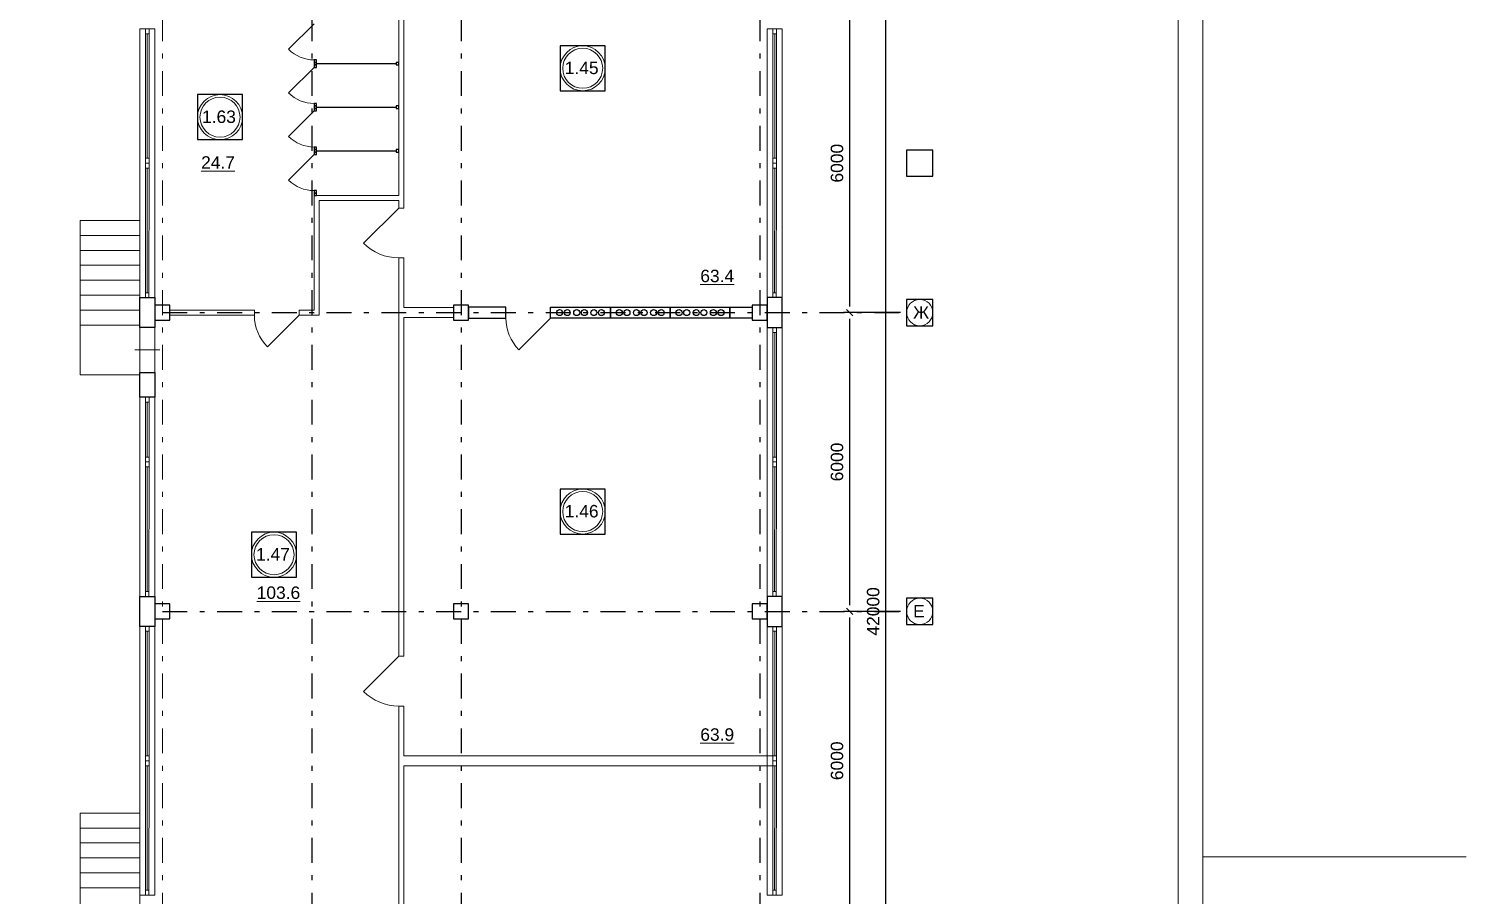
# Model space of a CAD drawing. Header units: metres. Extents: x -5 to 574, y -5 to 79.
# Drawn here: x 348.15 to 377.02, y 28.93 to 46.33 of the extents above; entities that cross this region are included whole.
import ezdxf
from ezdxf.enums import TextEntityAlignment as Align

# ---------------------------------------------------------------- set-up
doc = ezdxf.new("R2010")
doc.units = ezdxf.units.M
doc.header["$MEASUREMENT"] = 0
doc.linetypes.add('( Dashdot )', pattern=[1.001, 0.5, -0.25, 0.001, -0.25])
doc.layers.get('DEFPOINTS').update_dxf_attribs({"lineweight": 0})
doc.layers.add('Level 50', color=7, linetype='Continuous', lineweight=0)
doc.layers.add('YOLO_TABLE', color=1, linetype='Continuous')
doc.styles.add('Standard_0', font='arial.ttf')
doc.styles.add('Style-Arial', font='arial.ttf')
doc.dimstyles.get("Standard").update_dxf_attribs({"dimtxt": 0.00018, "dimasz": 0.00018, "dimexe": 0.0002, "dimexo": 0.0625, "dimgap": 9e-05, "dimtad": 0, "dimtih": 1, "dimtoh": 1, "dimdec": 4, "dimlfac": 1000, "dimzin": 0, "dimdsep": 46, "dimtxsty": 'Standard_0', "dimcen": 9e-05, "dimadec": 0, "dimazin": 0, "dimtfac": 1, "dimtdec": 4, "dimtofl": 0, "dimtmove": 0, "dimatfit": 0, "dimfxl": 0.01, "dimfxlon": 1, "dimtolj": 1, "dimtzin": 0, "dimarcsym": 0})

# ---------------------------------------------------------------- blocks, each defined once
blk = doc.blocks.new('*U29')
at = {"color": 7, "linetype": 'Continuous', "lineweight": 0}
blk.add_line((47.337, 0), (42.05, 0), dxfattribs=at)
at = {"color": 7, "linetype": 'Continuous', "lineweight": 0, "flags": 128}
blk.add_lwpolyline([(42.05, 29.7), (42.05, -29.7), (-42.05, -29.7), (-42.05, 29.7), (42.05, 29.7)], close=True, dxfattribs=at)
at = {"layer": 'Level 50', "color": 7, "linetype": 'Continuous', "lineweight": 13}
blk.add_line((41.55, 29.2), (41.55, -29.2), dxfattribs=at)
blk = doc.blocks.new('_Oblique-1')
at = {"color": 0, "linetype": 'ByBlock', "lineweight": -2}
blk.add_line((0.5, 0.5), (-0.5, -0.5), dxfattribs=at)
blk = doc.blocks.new('*D258')
at = {"color": 0, "linetype": 'Continuous', "lineweight": -2, "transparency": 16777216}
for p, q in [((365.661, 55.629), (365.243, 55.629)), ((365.368, 13.754), (365.368, 55.504)), ((365.661, 13.629), (365.243, 13.629))]:
    blk.add_line(p, q, dxfattribs=at)
at = {"layer": 'DEFPOINTS', "color": 0, "linetype": 'Continuous', "lineweight": 0, "transparency": 16777216}
for p in [(365.368, 55.629), (365.786, 55.629), (365.786, 13.629)]:
    blk.add_point(p, dxfattribs=at)
at = {"color": 0, "linetype": 'Continuous', "lineweight": -2, "transparency": 16777216, "xscale": 0.125, "yscale": 0.125, "zscale": 0.125}
for p, rotation in [((365.368, 55.629), 90), ((365.368, 13.629), 270)]:
    blk.add_blockref('_Oblique-1', p, dxfattribs=dict(at, rotation=rotation))
at = {"color": 0, "linetype": 'Continuous', "lineweight": 0, "transparency": 16777216, "insert": (365.115, 34.629), "char_height": 0.25, "attachment_point": 5, "rotation": 90, "style": 'Style-Arial'}
blk.add_mtext('\\A1;42000', dxfattribs=at)
blk = doc.blocks.new('*D612')
at = {"color": 0, "linetype": 'Continuous', "lineweight": -2, "transparency": 16777216}
for p, q in [((365.661, 46.629), (364.515, 46.629)), ((364.64, 46.504), (364.64, 40.754)), ((365.661, 40.629), (364.515, 40.629))]:
    blk.add_line(p, q, dxfattribs=at)
at = {"layer": 'DEFPOINTS', "color": 0, "linetype": 'Continuous', "lineweight": 0, "transparency": 16777216}
for p in [(365.786, 46.629), (364.64, 40.629), (365.786, 40.629)]:
    blk.add_point(p, dxfattribs=at)
at = {"color": 0, "linetype": 'Continuous', "lineweight": -2, "transparency": 16777216, "xscale": 0.125, "yscale": 0.125, "zscale": 0.125}
for p, rotation in [((364.64, 46.629), 90), ((364.64, 40.629), 270)]:
    blk.add_blockref('_Oblique-1', p, dxfattribs=dict(at, rotation=rotation))
at = {"color": 0, "linetype": 'Continuous', "lineweight": 0, "transparency": 16777216, "insert": (364.388, 43.629), "char_height": 0.25, "attachment_point": 5, "rotation": 90, "style": 'Style-Arial'}
blk.add_mtext('\\A1;6000', dxfattribs=at)
blk = doc.blocks.new('*D613')
at = {"color": 0, "linetype": 'Continuous', "lineweight": -2, "transparency": 16777216}
for p, q in [((365.661, 40.629), (364.515, 40.629)), ((364.64, 40.504), (364.64, 34.754)), ((365.661, 34.629), (364.515, 34.629))]:
    blk.add_line(p, q, dxfattribs=at)
at = {"layer": 'DEFPOINTS', "color": 0, "linetype": 'Continuous', "lineweight": 0, "transparency": 16777216}
for p in [(365.786, 40.629), (364.64, 34.629), (365.786, 34.629)]:
    blk.add_point(p, dxfattribs=at)
at = {"color": 0, "linetype": 'Continuous', "lineweight": -2, "transparency": 16777216, "xscale": 0.125, "yscale": 0.125, "zscale": 0.125}
for p, rotation in [((364.64, 40.629), 90), ((364.64, 34.629), 270)]:
    blk.add_blockref('_Oblique-1', p, dxfattribs=dict(at, rotation=rotation))
at = {"color": 0, "linetype": 'Continuous', "lineweight": 0, "transparency": 16777216, "insert": (364.388, 37.629), "char_height": 0.25, "attachment_point": 5, "rotation": 90, "style": 'Style-Arial'}
blk.add_mtext('\\A1;6000', dxfattribs=at)
blk = doc.blocks.new('*D614')
at = {"color": 0, "linetype": 'Continuous', "lineweight": -2, "transparency": 16777216}
for p, q in [((365.661, 34.629), (364.515, 34.629)), ((364.64, 34.504), (364.64, 28.754)), ((365.661, 28.629), (364.515, 28.629))]:
    blk.add_line(p, q, dxfattribs=at)
at = {"layer": 'DEFPOINTS', "color": 0, "linetype": 'Continuous', "lineweight": 0, "transparency": 16777216}
for p in [(365.786, 34.629), (364.64, 28.629), (365.786, 28.629)]:
    blk.add_point(p, dxfattribs=at)
at = {"color": 0, "linetype": 'Continuous', "lineweight": -2, "transparency": 16777216, "xscale": 0.125, "yscale": 0.125, "zscale": 0.125}
for p, rotation in [((364.64, 34.629), 90), ((364.64, 28.629), 270)]:
    blk.add_blockref('_Oblique-1', p, dxfattribs=dict(at, rotation=rotation))
at = {"color": 0, "linetype": 'Continuous', "lineweight": 0, "transparency": 16777216, "insert": (364.388, 31.629), "char_height": 0.25, "attachment_point": 5, "rotation": 90, "style": 'Style-Arial'}
blk.add_mtext('\\A1;6000', dxfattribs=at)

msp = doc.modelspace()

# ---------------------------------------------------------------- linework, layer by layer
at = {"color": 1, "linetype": '( Dashdot )', "lineweight": 0}
msp.add_line((350.83747176, 57.57893372), (350.83747176, 9.05551876), dxfattribs=at)
at = {"color": 1, "linetype": '( Dashdot )'}
for p, q in [((353.83747176, 57.57893372), (353.83747176, 9.05551876)), ((356.83747176, 57.57893372), (356.83747176, 9.05551876)), ((362.83747176, 57.57893372), (362.83747176, 9.05551876)), ((350.83747176, 40.62893372), (365.78588385, 40.62893372)), ((350.83747176, 34.62893372), (365.78588385, 34.62893372))]:
    msp.add_line(p, q, dxfattribs=at)
at = {"color": 7, "linetype": 'Continuous', "lineweight": 13}
for p, q in [((355.68588385, 49.57893372), (355.68588385, 42.72893372)), ((355.58588385, 46.57893372), (355.58588385, 42.97893372)), ((353.88588385, 40.67893372), (353.88588385, 42.97893372)), ((353.88588385, 42.97893372), (355.58588385, 42.97893372)), ((353.98588385, 40.57893372), (353.98588385, 42.87893372)), ((353.98588385, 42.87893372), (355.58588385, 42.87893372)), ((355.58588385, 42.72893372), (354.87877707, 42.02182694)), ((355.58588385, 42.87893372), (355.58588385, 42.72893372)), ((355.68588385, 42.72893372), (355.58588385, 42.72893372)), ((350.38588385, 42.47893372), (349.18588385, 42.47893372)), ((349.18588385, 42.47893372), (349.18588385, 39.37893372)), ((350.38588385, 42.47893372), (350.38588385, 40.37893372)), ((355.68588385, 41.72893372), (355.58588385, 41.72893372)), ((355.58588385, 41.72893372), (355.58588385, 33.72893372)), ((355.68588385, 41.72893372), (355.68588385, 40.72893372)), ((350.98588385, 40.67893372), (352.68588385, 40.67893372)), ((350.98588385, 40.57893372), (352.68588385, 40.57893372)), ((352.68588385, 40.57893372), (352.68588385, 40.67893372)), ((353.58588385, 40.57893372), (352.94948775, 39.94253762)), ((353.58588385, 40.57893372), (353.58588385, 40.67893372)), ((353.58588385, 40.67893372), (353.88588385, 40.67893372)), ((353.58588385, 40.57893372), (353.98588385, 40.57893372)), ((355.68588385, 40.52893372), (355.68588385, 33.72893372)), ((358.63588385, 40.51893372), (357.99948775, 39.88253762)), ((350.38588385, 40.37893372), (349.18588385, 40.37893372)), ((350.38588385, 39.37893372), (349.18588385, 39.37893372)), ((355.58588385, 33.72893372), (354.87877707, 33.02182694)), ((355.68588385, 33.72893372), (355.58588385, 33.72893372)), ((355.68588385, 32.72893372), (355.58588385, 32.72893372)), ((355.58588385, 32.72893372), (355.58588385, 24.72893372)), ((355.68588385, 32.72893372), (355.68588385, 31.72893372)), ((355.68588385, 31.72893372), (363.10088385, 31.72893372)), ((355.68588385, 31.52893372), (355.68588385, 24.72893372)), ((355.68588385, 31.52893372), (363.10088385, 31.52893372)), ((349.18588385, 30.57893372), (349.18588385, 26.07893372)), ((350.38588385, 30.57893372), (349.18588385, 30.57893372)), ((350.38588385, 30.57893372), (350.38588385, 28.47893372))]:
    msp.add_line(p, q, dxfattribs=at)
at = {"color": 7, "linetype": 'Continuous', "lineweight": 0, "extrusion": (0, 0, -1)}
for p, q in [((350.53588385, 46.22893372), (350.53588385, 43.72893372)), ((363.13588385, 46.22893372), (363.13588385, 43.72893372)), ((350.53588385, 43.52893372), (350.53368934, 41.02896444)), ((363.13588385, 43.52893372), (363.13368934, 41.02896444)), ((363.13588385, 40.22893372), (363.13588385, 37.72893372)), ((350.53588385, 37.52893372), (350.53368934, 35.02896444)), ((363.13588385, 37.52893372), (363.13368934, 35.02896444)), ((350.53588385, 34.22893372), (350.53588385, 31.72893372)), ((363.13588385, 34.22893372), (363.13588385, 31.72893372)), ((350.53588385, 31.52893372), (350.53368934, 29.02896444)), ((363.13588385, 31.52893372), (363.13368934, 29.02896444))]:
    msp.add_line(p, q, dxfattribs=at)
at = {"color": 252, "linetype": 'Continuous', "lineweight": 13}
for p, q in [((353.37323143, 45.9162813), (353.88588385, 46.42893372)), ((353.37323143, 45.0412813), (353.88588385, 45.55393372)), ((353.37323143, 44.1662813), (353.88588385, 44.67893372)), ((353.37323143, 43.2912813), (353.88588385, 43.80393372))]:
    msp.add_line(p, q, dxfattribs=at)
at = {"color": 252, "linetype": 'Continuous', "lineweight": 30}
for p, q in [((353.93588385, 45.62893372), (355.53588385, 45.62893372)), ((353.93588385, 44.75393372), (355.53588385, 44.75393372)), ((353.93588385, 43.87893372), (355.53588385, 43.87893372))]:
    msp.add_line(p, q, dxfattribs=at)
at = {"color": 7, "linetype": 'Continuous', "lineweight": 0}
for p, q in [((350.38588385, 42.17893372), (349.18588385, 42.17893372)), ((350.38588385, 41.87893372), (349.18588385, 41.87893372)), ((350.38588385, 41.57893372), (349.18588385, 41.57893372)), ((350.38588385, 41.27893372), (349.18588385, 41.27893372)), ((350.38588385, 40.97893372), (349.18588385, 40.97893372)), ((350.38588385, 40.67893372), (349.18588385, 40.67893372)), ((350.28588385, 39.87893372), (350.78588385, 39.87893372)), ((350.53588385, 38.82893372), (350.53588385, 37.72893372)), ((350.38588385, 30.27893372), (349.18588385, 30.27893372)), ((350.38588385, 29.97893372), (349.18588385, 29.97893372)), ((350.38588385, 29.67893372), (349.18588385, 29.67893372)), ((350.38588385, 29.37893372), (349.18588385, 29.37893372)), ((350.38588385, 29.07893372), (349.18588385, 29.07893372))]:
    msp.add_line(p, q, dxfattribs=at)
at = {"color": 7, "linetype": 'Continuous', "lineweight": 0, "flags": 128}
for points in [[(350.68588385, 40.92893372), (350.68588385, 46.32893372), (350.38588385, 46.32893372), (350.38588385, 40.92893372), (350.68588385, 40.92893372)], [(363.28588385, 40.92893372), (363.28588385, 46.32893372), (362.98588385, 46.32893372), (362.98588385, 40.92893372), (363.28588385, 40.92893372)], [(350.38588385, 40.32893372), (350.68588385, 40.32893372), (350.68588385, 39.42893372), (350.38588385, 39.42893372), (350.38588385, 40.32893372)], [(363.28588385, 34.92893372), (363.28588385, 40.32893372), (362.98588385, 40.32893372), (362.98588385, 34.92893372), (363.28588385, 34.92893372)], [(350.68588385, 34.92893372), (350.68588385, 38.92893372), (350.38588385, 38.92893372), (350.38588385, 34.92893372), (350.68588385, 34.92893372)], [(350.57088385, 37.72893372), (350.57088385, 38.82893372), (350.50088385, 38.82893372), (350.50088385, 37.72893372), (350.57088385, 37.72893372)], [(350.68588385, 28.92893372), (350.68588385, 34.32893372), (350.38588385, 34.32893372), (350.38588385, 28.92893372), (350.68588385, 28.92893372)], [(363.28588385, 28.92893372), (363.28588385, 34.32893372), (362.98588385, 34.32893372), (362.98588385, 28.92893372), (363.28588385, 28.92893372)]]:
    msp.add_lwpolyline(points, close=True, dxfattribs=at)
at = {"color": 7, "linetype": 'Continuous', "lineweight": 13, "extrusion": (0, 0, -1), "flags": 128}
for points in [[(-350.57088385, 46.22893372), (-350.57088385, 46.32893372), (-350.50088385, 46.32893372), (-350.50088385, 46.22893372), (-350.57088385, 46.22893372)], [(-363.17088385, 46.22893372), (-363.17088385, 46.32893372), (-363.10088385, 46.32893372), (-363.10088385, 46.22893372), (-363.17088385, 46.22893372)], [(-350.57088385, 43.62893372), (-350.57088385, 43.72893372), (-350.50088385, 43.72893372), (-350.50088385, 43.62893372), (-350.57088385, 43.62893372)], [(-350.57088385, 43.52893372), (-350.57088385, 43.62893372), (-350.50088385, 43.62893372), (-350.50088385, 43.52893372), (-350.57088385, 43.52893372)], [(-363.17088385, 43.62893372), (-363.17088385, 43.72893372), (-363.10088385, 43.72893372), (-363.10088385, 43.62893372), (-363.17088385, 43.62893372)], [(-363.17088385, 43.52893372), (-363.17088385, 43.62893372), (-363.10088385, 43.62893372), (-363.10088385, 43.52893372), (-363.17088385, 43.52893372)], [(-350.56868931, 40.92893372), (-350.56868931, 41.02893372), (-350.49868931, 41.02893372), (-350.49868931, 40.92893372), (-350.56868931, 40.92893372)], [(-363.16868931, 40.92893372), (-363.16868931, 41.02893372), (-363.09868931, 41.02893372), (-363.09868931, 40.92893372), (-363.16868931, 40.92893372)], [(-363.17088385, 40.22893372), (-363.17088385, 40.32893372), (-363.10088385, 40.32893372), (-363.10088385, 40.22893372), (-363.17088385, 40.22893372)], [(-350.57088385, 37.52893372), (-350.57088385, 37.62893372), (-350.50088385, 37.62893372), (-350.50088385, 37.52893372), (-350.57088385, 37.52893372)], [(-363.17088385, 37.62893372), (-363.17088385, 37.72893372), (-363.10088385, 37.72893372), (-363.10088385, 37.62893372), (-363.17088385, 37.62893372)], [(-363.17088385, 37.52893372), (-363.17088385, 37.62893372), (-363.10088385, 37.62893372), (-363.10088385, 37.52893372), (-363.17088385, 37.52893372)], [(-350.56868931, 34.92893372), (-350.56868931, 35.02893372), (-350.49868931, 35.02893372), (-350.49868931, 34.92893372), (-350.56868931, 34.92893372)], [(-363.16868931, 34.92893372), (-363.16868931, 35.02893372), (-363.09868931, 35.02893372), (-363.09868931, 34.92893372), (-363.16868931, 34.92893372)], [(-350.57088385, 34.22893372), (-350.57088385, 34.32893372), (-350.50088385, 34.32893372), (-350.50088385, 34.22893372), (-350.57088385, 34.22893372)], [(-363.17088385, 34.22893372), (-363.17088385, 34.32893372), (-363.10088385, 34.32893372), (-363.10088385, 34.22893372), (-363.17088385, 34.22893372)], [(-350.57088385, 31.62893372), (-350.57088385, 31.72893372), (-350.50088385, 31.72893372), (-350.50088385, 31.62893372), (-350.57088385, 31.62893372)], [(-350.57088385, 31.52893372), (-350.57088385, 31.62893372), (-350.50088385, 31.62893372), (-350.50088385, 31.52893372), (-350.57088385, 31.52893372)], [(-363.17088385, 31.62893372), (-363.17088385, 31.72893372), (-363.10088385, 31.72893372), (-363.10088385, 31.62893372), (-363.17088385, 31.62893372)], [(-363.17088385, 31.52893372), (-363.17088385, 31.62893372), (-363.10088385, 31.62893372), (-363.10088385, 31.52893372), (-363.17088385, 31.52893372)], [(-350.56868931, 28.92893372), (-350.56868931, 29.02893372), (-350.49868931, 29.02893372), (-350.49868931, 28.92893372), (-350.56868931, 28.92893372)], [(-363.16868931, 28.92893372), (-363.16868931, 29.02893372), (-363.09868931, 29.02893372), (-363.09868931, 28.92893372), (-363.16868931, 28.92893372)]]:
    msp.add_lwpolyline(points, close=True, dxfattribs=at)
at = {"color": 7, "linetype": 'Continuous', "lineweight": 0, "extrusion": (0, 0, -1), "flags": 128}
for points in [[(-350.57088385, 43.72893372), (-350.57088385, 46.22893372), (-350.50088385, 46.22893372), (-350.50088385, 43.72893372), (-350.57088385, 43.72893372)], [(-363.17088385, 43.72893372), (-363.17088385, 46.22893372), (-363.10088385, 46.22893372), (-363.10088385, 43.72893372), (-363.17088385, 43.72893372)], [(-350.56868931, 41.02893372), (-350.57088385, 43.52893372), (-350.5008839, 43.52899517), (-350.49868937, 41.02899517), (-350.56868931, 41.02893372)], [(-363.16868931, 41.02893372), (-363.17088385, 43.52893372), (-363.1008839, 43.52899517), (-363.09868937, 41.02899517), (-363.16868931, 41.02893372)], [(-363.17088385, 37.72893372), (-363.17088385, 40.22893372), (-363.10088385, 40.22893372), (-363.10088385, 37.72893372), (-363.17088385, 37.72893372)], [(-350.56868931, 35.02893372), (-350.57088385, 37.52893372), (-350.5008839, 37.52899517), (-350.49868937, 35.02899517), (-350.56868931, 35.02893372)], [(-363.16868931, 35.02893372), (-363.17088385, 37.52893372), (-363.1008839, 37.52899517), (-363.09868937, 35.02899517), (-363.16868931, 35.02893372)], [(-350.57088385, 31.72893372), (-350.57088385, 34.22893372), (-350.50088385, 34.22893372), (-350.50088385, 31.72893372), (-350.57088385, 31.72893372)], [(-363.17088385, 31.72893372), (-363.17088385, 34.22893372), (-363.10088385, 34.22893372), (-363.10088385, 31.72893372), (-363.17088385, 31.72893372)], [(-350.56868931, 29.02893372), (-350.57088385, 31.52893372), (-350.5008839, 31.52899517), (-350.49868937, 29.02899517), (-350.56868931, 29.02893372)], [(-363.16868931, 29.02893372), (-363.17088385, 31.52893372), (-363.1008839, 31.52899517), (-363.09868937, 29.02899517), (-363.16868931, 29.02893372)]]:
    msp.add_lwpolyline(points, close=True, dxfattribs=at)
at = {"color": 252, "linetype": 'Continuous', "lineweight": 30, "flags": 128}
for points in [[(353.93588385, 45.65393372), (353.93588385, 45.70393372), (353.88588385, 45.70393372), (353.88588385, 45.65393372), (353.93588385, 45.65393372)], [(353.93588385, 45.60393372), (353.93588385, 45.65393372), (353.88588385, 45.65393372), (353.88588385, 45.60393372), (353.93588385, 45.60393372)], [(355.58588385, 45.60393372), (355.58588385, 45.65393372), (355.53588385, 45.65393372), (355.53588385, 45.60393372), (355.58588385, 45.60393372)], [(353.93588385, 45.55393372), (353.93588385, 45.60393372), (353.88588385, 45.60393372), (353.88588385, 45.55393372), (353.93588385, 45.55393372)], [(353.93588385, 44.77893372), (353.93588385, 44.82893372), (353.88588385, 44.82893372), (353.88588385, 44.77893372), (353.93588385, 44.77893372)], [(353.93588385, 44.72893372), (353.93588385, 44.77893372), (353.88588385, 44.77893372), (353.88588385, 44.72893372), (353.93588385, 44.72893372)], [(355.58588385, 44.72893372), (355.58588385, 44.77893372), (355.53588385, 44.77893372), (355.53588385, 44.72893372), (355.58588385, 44.72893372)], [(353.93588385, 44.67893372), (353.93588385, 44.72893372), (353.88588385, 44.72893372), (353.88588385, 44.67893372), (353.93588385, 44.67893372)], [(353.93588385, 43.90393372), (353.93588385, 43.95393372), (353.88588385, 43.95393372), (353.88588385, 43.90393372), (353.93588385, 43.90393372)], [(353.93588385, 43.85393372), (353.93588385, 43.90393372), (353.88588385, 43.90393372), (353.88588385, 43.85393372), (353.93588385, 43.85393372)], [(355.58588385, 43.85393372), (355.58588385, 43.90393372), (355.53588385, 43.90393372), (355.53588385, 43.85393372), (355.58588385, 43.85393372)], [(353.93588385, 43.80393372), (353.93588385, 43.85393372), (353.88588385, 43.85393372), (353.88588385, 43.80393372), (353.93588385, 43.80393372)], [(353.93588385, 43.02893372), (353.93588385, 43.07893372), (353.88588385, 43.07893372), (353.88588385, 43.02893372), (353.93588385, 43.02893372)], [(353.93588385, 42.97893372), (353.93588385, 43.02893372), (353.88588385, 43.02893372), (353.88588385, 42.97893372), (353.93588385, 42.97893372)]]:
    msp.add_lwpolyline(points, close=True, dxfattribs=at)
at = {"color": 7, "linetype": 'Continuous', "lineweight": 30, "flags": 128}
for points in [[(350.38588385, 40.32893372), (350.38588385, 40.92893372), (350.68588385, 40.92893372), (350.68588385, 40.32893372), (350.38588385, 40.32893372)], [(350.68588385, 40.77893372), (350.68588385, 40.47893372), (350.98588385, 40.47893372), (350.98588385, 40.77893372), (350.68588385, 40.77893372)], [(356.68588385, 40.77893372), (356.68588385, 40.47893372), (356.98588385, 40.47893372), (356.98588385, 40.77893372), (356.68588385, 40.77893372)], [(357.73588385, 40.51893372), (357.73588385, 40.73893372), (356.98588385, 40.73893372), (356.98588385, 40.51893372), (357.73588385, 40.51893372)], [(359.83588385, 40.51893372), (358.63588385, 40.51893372), (358.63588385, 40.73893372), (359.83588385, 40.73893372), (359.83588385, 40.51893372)], [(361.03588385, 40.51893372), (359.83588385, 40.51893372), (359.83588385, 40.73893372), (361.03588385, 40.73893372), (361.03588385, 40.51893372)], [(362.23588385, 40.51893372), (361.03588385, 40.51893372), (361.03588385, 40.73893372), (362.23588385, 40.73893372), (362.23588385, 40.51893372)], [(362.23588385, 40.51893372), (362.23588385, 40.73893372), (362.68588385, 40.73893372), (362.68588385, 40.51893372), (362.23588385, 40.51893372)], [(362.68588385, 40.77893372), (362.68588385, 40.47893372), (362.98588385, 40.47893372), (362.98588385, 40.77893372), (362.68588385, 40.77893372)], [(363.28588385, 40.32893372), (363.28588385, 40.92893372), (362.98588385, 40.92893372), (362.98588385, 40.32893372), (363.28588385, 40.32893372)], [(350.38588385, 39.42893372), (350.68588385, 39.42893372), (350.68588385, 38.92893372), (350.38588385, 38.92893372), (350.38588385, 39.42893372)], [(350.38588385, 34.32893372), (350.38588385, 34.92893372), (350.68588385, 34.92893372), (350.68588385, 34.32893372), (350.38588385, 34.32893372)], [(350.68588385, 34.77893372), (350.68588385, 34.47893372), (350.98588385, 34.47893372), (350.98588385, 34.77893372), (350.68588385, 34.77893372)], [(356.68588385, 34.77893372), (356.68588385, 34.47893372), (356.98588385, 34.47893372), (356.98588385, 34.77893372), (356.68588385, 34.77893372)], [(362.68588385, 34.77893372), (362.68588385, 34.47893372), (362.98588385, 34.47893372), (362.98588385, 34.77893372), (362.68588385, 34.77893372)], [(363.28588385, 34.32893372), (363.28588385, 34.92893372), (362.98588385, 34.92893372), (362.98588385, 34.32893372), (363.28588385, 34.32893372)]]:
    msp.add_lwpolyline(points, close=True, dxfattribs=at)
at = {"color": 7, "linetype": 'Continuous', "lineweight": 13, "flags": 128}
msp.add_lwpolyline([(355.68588385, 40.72893372), (356.68588385, 40.72893372), (356.68588385, 40.52893372), (355.68588385, 40.52893372)], dxfattribs=at)
for points in [[(350.57088385, 38.82893372), (350.57088385, 38.92893372), (350.50088385, 38.92893372), (350.50088385, 38.82893372), (350.57088385, 38.82893372)], [(350.57088385, 37.62893372), (350.57088385, 37.72893372), (350.50088385, 37.72893372), (350.50088385, 37.62893372), (350.57088385, 37.62893372)]]:
    msp.add_lwpolyline(points, close=True, dxfattribs=at)
at = {"color": 7, "linetype": 'Continuous', "lineweight": 13}
for centre, radius in [((359.28002649, 45.53533006), 0.45201344), ((359.28002649, 45.53533006), 0.40201344), ((351.99581122, 44.55414031), 0.45201344), ((351.99581122, 44.55414031), 0.40201344), ((366.0492393, 40.62893372), 0.26335544), ((359.28002649, 36.63365), 0.45201344), ((359.28002649, 36.63365), 0.40201344), ((353.08029174, 35.76766075), 0.45201344), ((353.08029174, 35.76766075), 0.40201344), ((366.0492393, 34.62893372), 0.26335544)]:
    msp.add_circle(centre, radius, dxfattribs=at)
at = {"color": 7, "linetype": 'Continuous', "lineweight": 30}
for centre in [(358.81463242, 40.62893372), (358.96822057, 40.62893372), (359.15908977, 40.62893372), (359.31267793, 40.62893372), (359.50354713, 40.62893372), (359.65713528, 40.62893372), (360.01463242, 40.62893372), (360.16822057, 40.62893372), (360.35908977, 40.62893372), (360.51267793, 40.62893372), (360.70354713, 40.62893372), (360.85713528, 40.62893372), (361.21463242, 40.62893372), (361.36822057, 40.62893372), (361.55908977, 40.62893372), (361.71267793, 40.62893372), (361.90354713, 40.62893372), (362.05713528, 40.62893372)]:
    msp.add_circle(centre, 0.06, dxfattribs=at)
at = {"color": 252, "linetype": 'Continuous', "lineweight": 0}
for centre in [(353.88588385, 46.42893372), (353.88588385, 45.55393372), (353.88588385, 44.67893372), (353.88588385, 43.80393372)]:
    msp.add_arc(centre, 0.725, 225, 270, dxfattribs=at)
at = {"color": 7, "linetype": 'Continuous', "lineweight": 0}
for centre, radius, start, end in [((355.58588385, 42.72893372), 1, 225, 270), ((353.58588385, 40.57893372), 0.9, 180, 225), ((358.63588385, 40.51893372), 0.9, 180, 225), ((355.58588385, 33.72893372), 1, 225, 270)]:
    msp.add_arc(centre, radius, start, end, dxfattribs=at)
at = {"layer": 'YOLO_TABLE'}
for points in [[(358.82801305, 45.08331662), (359.73203994, 45.08331662), (359.73203994, 45.98734351), (358.82801305, 45.98734351)], [(351.54379778, 44.10212686), (352.44782466, 44.10212686), (352.44782466, 45.00615375), (351.54379778, 45.00615375)], [(365.78588385, 43.36557827), (366.31259474, 43.36557827), (366.31259474, 43.89228916), (365.78588385, 43.89228916)], [(365.78588385, 40.36557827), (366.31259474, 40.36557827), (366.31259474, 40.89228916), (365.78588385, 40.89228916)], [(358.82801305, 36.18163656), (359.73203994, 36.18163656), (359.73203994, 37.08566344), (358.82801305, 37.08566344)], [(352.6282783, 35.31564731), (353.53230518, 35.31564731), (353.53230518, 36.21967419), (352.6282783, 36.21967419)], [(365.78588385, 34.36557827), (366.31259474, 34.36557827), (366.31259474, 34.89228916), (365.78588385, 34.89228916)]]:
    msp.add_lwpolyline(points, close=True, dxfattribs=at)

# ---------------------------------------------------------------- block references
at = {"layer": 'Level 50', "color": 7, "linetype": 'Continuous', "lineweight": 13}
msp.add_blockref('*U29', (329.68745982, 29.69999445), dxfattribs=at)

# ---------------------------------------------------------------- texts
at = {"color": 7, "linetype": 'Continuous', "lineweight": 13, "style": 'Style-Arial'}
for s, p in [('1.45', (358.91934812, 45.6680797)), ('1.63', (351.63513285, 44.68688994)), ('%%u24.7%%U', (351.6162265, 43.76880689)), ('%%u63.4%%U', (361.64149653, 41.49050154)), ('1.46', (358.91934812, 36.76639964)), ('1.47', (352.71961337, 35.90041039)), ('%%u103.6%%U', (352.73240082, 35.13042794)), ('%%u63.9%%U', (361.64149653, 32.28141855))]:
    msp.add_text(s, height=0.25, dxfattribs=at).set_placement(p, align=Align.TOP_LEFT)
at = {"color": 7, "linetype": 'Continuous', "lineweight": 30, "style": 'Style-Arial'}
for s, p in [('Ж', (365.91514779, 40.75819635)), ('Е', (365.91514779, 34.75819635))]:
    msp.add_text(s, height=0.25, dxfattribs=at).set_placement(p, align=Align.TOP_LEFT)

# ---------------------------------------------------------------- dimensions: what is measured, and where the dimension line sits
at = {"color": 5, "linetype": 'Continuous', "lineweight": 0}
for base, p1, p2, angle, picture, middle in [((365.36770897, 55.62893372), (365.78588385, 13.62893372), (365.78588385, 55.62893372), 90, '*D258', (365.11506573, 34.62893372)), ((364.64031066, 40.62893372), (365.78588385, 46.62893372), (365.78588385, 40.62893372), 270, '*D612', (364.38766741, 43.62893372)), ((364.64031066, 34.62893372), (365.78588385, 40.62893372), (365.78588385, 34.62893372), 270, '*D613', (364.38766741, 37.62893372)), ((364.64031066, 28.62893372), (365.78588385, 34.62893372), (365.78588385, 28.62893372), 270, '*D614', (364.38766741, 31.62893372))]:
    dim = msp.add_linear_dim(base=base, p1=p1, p2=p2, angle=angle, dimstyle='Standard', override={"dimtxt": 0.25, "dimasz": 0.125, "dimexe": 0.125, "dimexo": 0.125, "dimgap": 0.125, "dimtad": 1, "dimtih": 0, "dimtoh": 0, "dimzin": 11, "dimtxsty": 'Style-Arial', "dimblk": '_Oblique-1', "dimfxlon": 0, "dimfrac": 2, "dimtzin": 11}, dxfattribs=at)
    dim.commit()
    dim.dimension.update_dxf_attribs({"geometry": picture, "text_midpoint": middle})

doc.saveas('drawing.dxf')
